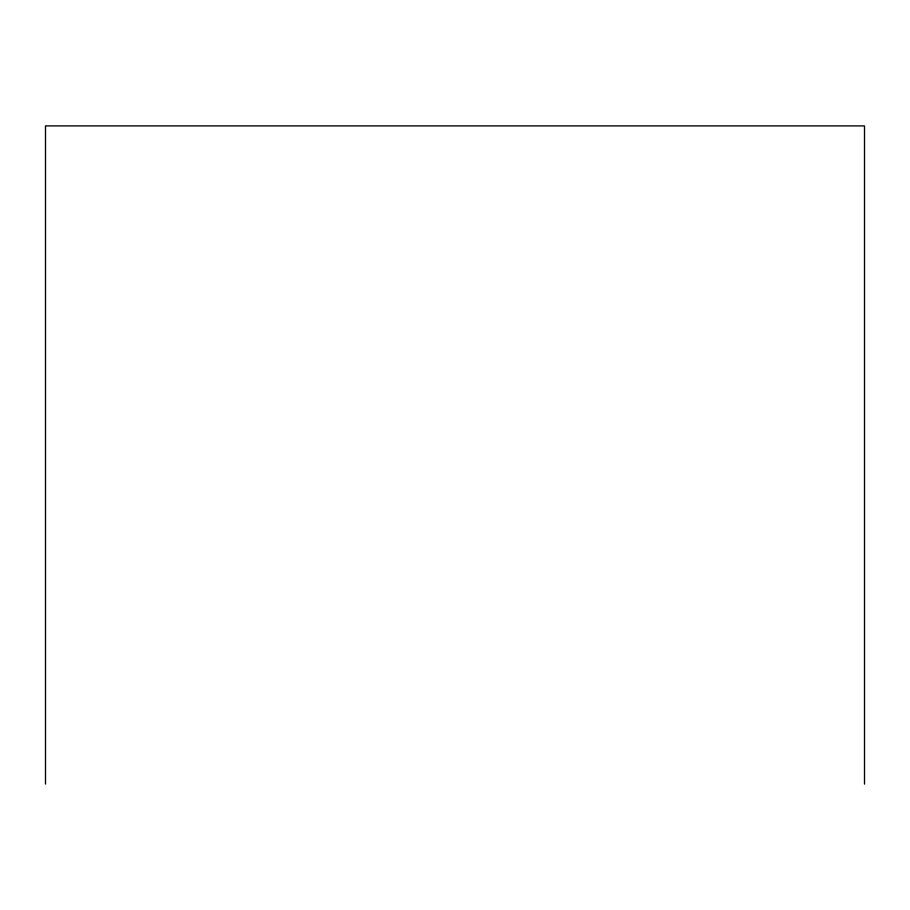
<?xml version="1.0" encoding="UTF-8"?>
<svg xmlns="http://www.w3.org/2000/svg" width="910" height="910" viewBox="0 0 910 910"><rect width="100%" height="100%" fill="white"/><g stroke="black" fill="none" stroke-linecap="round" stroke-linejoin="round"><path stroke-width="1.36" d="M864.5 784.101L864.5 125.898L45.5 125.898L45.5 784.101"/></g></svg>
